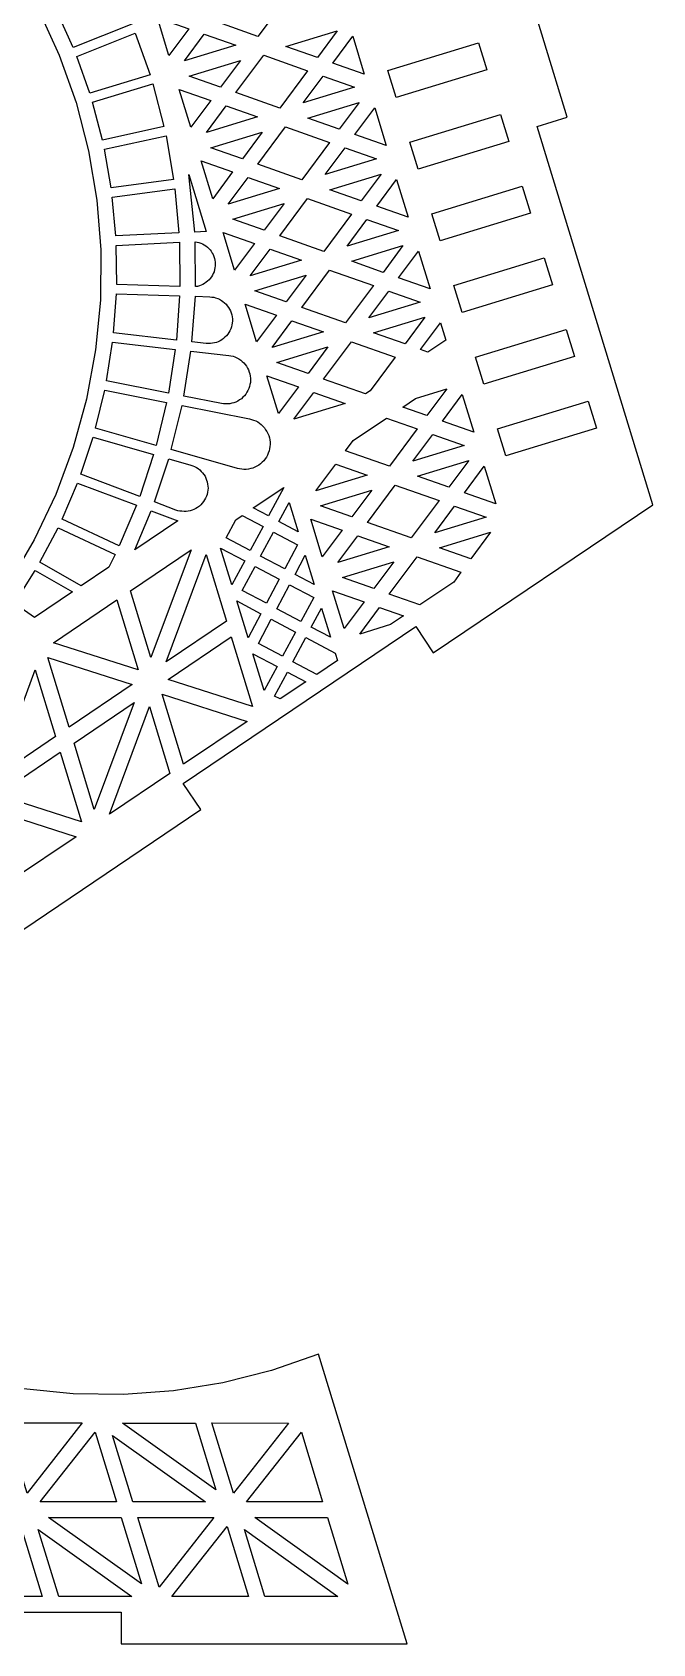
# Model space of a CAD drawing. Extents: x -25 to 325, y -35 to 236.
# Drawn here: x 256.9 to 319.8, y -35 to 128.5 of the extents above; entities that cross this region are included whole.
import ezdxf

# ---------------------------------------------------------------- set-up
doc = ezdxf.new("R2010")
doc.units = 0

msp = doc.modelspace()

# ---------------------------------------------------------------- linework, layer by layer
at = {"layer": '1', "linetype": 'CONTINUOUS'}
for points in [[(259.436, 130.551, 0), (265.17, 133.412, 0), (267.01, 129.311, 0), (261.06, 126.948, 0), (259.436, 130.551, 0)], [(278.153, 133.428, 0), (282.605, 131.862, 0), (279.79, 128.073, 0), (275.337, 129.64, 0), (278.153, 133.428, 0)], [(270.758, 126.148, 0), (269.589, 129.974, 0), (272.774, 128.856, 0), (270.758, 126.148, 0)], [(261.418, 126.053, 0), (267.348, 128.41, 0), (268.849, 124.184, 0), (262.728, 122.313, 0), (261.418, 126.053, 0)], [(277.534, 127.174, 0), (272.332, 125.584, 0), (274.348, 128.292, 0), (277.534, 127.174, 0)], [(287.833, 128.65, 0), (285.816, 125.942, 0), (282.63, 127.059, 0), (287.833, 128.65, 0)], [(290.576, 124.26, 0), (287.39, 125.377, 0), (289.407, 128.085, 0), (290.576, 124.26, 0)], [(282.012, 120.805, 0), (277.559, 122.372, 0), (280.375, 126.161, 0), (284.827, 124.594, 0), (282.012, 120.805, 0)], [(293.818, 121.863, 0), (292.976, 124.618, 0), (302.157, 127.424, 0), (302.999, 124.67, 0), (293.818, 121.863, 0)], [(278.002, 125.644, 0), (275.986, 122.936, 0), (272.8, 124.054, 0), (278.002, 125.644, 0)], [(263.009, 121.395, 0), (269.129, 123.266, 0), (270.248, 118.924, 0), (264.014, 117.561, 0), (263.009, 121.395, 0)], [(274.996, 121.588, 0), (272.98, 118.88, 0), (271.811, 122.706, 0), (274.996, 121.588, 0)], [(284.385, 121.321, 0), (286.401, 124.029, 0), (289.587, 122.912, 0), (284.385, 121.321, 0)], [(279.756, 119.906, 0), (274.554, 118.316, 0), (276.57, 121.024, 0), (279.756, 119.906, 0)], [(284.852, 119.791, 0), (290.055, 121.382, 0), (288.038, 118.674, 0), (284.852, 119.791, 0)], [(289.612, 118.11, 0), (291.629, 120.817, 0), (292.798, 116.992, 0), (289.612, 118.11, 0)], [(296.04, 114.595, 0), (295.198, 117.35, 0), (304.379, 120.156, 0), (305.221, 117.402, 0), (296.04, 114.595, 0)], [(264.218, 116.62, 0), (270.471, 117.988, 0), (271.24, 113.559, 0), (264.886, 112.725, 0), (264.218, 116.62, 0)], [(278.208, 115.668, 0), (275.022, 116.786, 0), (280.224, 118.376, 0), (278.208, 115.668, 0)], [(279.781, 115.104, 0), (282.597, 118.893, 0), (287.049, 117.326, 0), (284.234, 113.537, 0), (279.781, 115.104, 0)], [(288.623, 116.761, 0), (291.809, 115.644, 0), (286.607, 114.054, 0), (288.623, 116.761, 0)], [(275.202, 111.613, 0), (274.033, 115.438, 0), (277.218, 114.32, 0), (275.202, 111.613, 0)], [(274.543, 108.295, 0), (273.371, 108.229, 0), (272.783, 114.052, 0), (274.543, 108.295, 0)], [(276.776, 111.048, 0), (278.792, 113.756, 0), (281.978, 112.638, 0), (276.776, 111.048, 0)], [(292.277, 114.114, 0), (290.26, 111.406, 0), (287.074, 112.523, 0), (292.277, 114.114, 0)], [(293.851, 113.549, 0), (295.02, 109.724, 0), (291.834, 110.842, 0), (293.851, 113.549, 0)], [(297.42, 110.082, 0), (306.601, 112.888, 0), (307.443, 110.134, 0), (298.263, 107.328, 0), (297.42, 110.082, 0)], [(265.014, 111.76, 0), (271.362, 112.613, 0), (271.762, 108.156, 0), (265.377, 107.835, 0), (265.014, 111.76, 0)], [(289.271, 110.058, 0), (286.456, 106.269, 0), (282.003, 107.836, 0), (284.819, 111.625, 0), (289.271, 110.058, 0)], [(277.244, 109.518, 0), (282.446, 111.108, 0), (280.43, 108.401, 0), (277.244, 109.518, 0)], [(277.424, 104.345, 0), (276.255, 108.17, 0), (279.44, 107.052, 0), (277.424, 104.345, 0)], [(294.031, 108.376, 0), (288.829, 106.786, 0), (290.845, 109.494, 0), (294.031, 108.376, 0)], [(265.423, 106.866, 0), (271.827, 107.193, 0), (271.86, 102.706, 0), (265.462, 102.904, 0), (265.423, 106.866, 0)], [(275.425, 104.591, 0), (275.395, 104.414, 0), (275.333, 104.207, 0), (275.259, 104.038, 0), (275.166, 103.863, 0), (275.073, 103.689, 0), (274.955, 103.527, 0), (274.831, 103.385, 0), (274.683, 103.256, 0), (274.534, 103.126, 0), (274.379, 103.016, 0), (274.2, 102.92, 0), (274.034, 102.848, 0), (273.848, 102.77, 0), (273.657, 102.712, 0), (273.454, 102.692, 0), (273.422, 107.241, 0), (273.618, 107.217, 0), (273.8, 107.168, 0), (273.988, 107.1, 0), (274.176, 107.032, 0), (274.332, 106.934, 0), (274.513, 106.822, 0), (274.655, 106.698, 0), (274.797, 106.574, 0), (274.927, 106.425, 0), (275.056, 106.277, 0), (275.152, 106.097, 0), (275.243, 105.937, 0), (275.321, 105.751, 0), (275.379, 105.56, 0), (275.419, 105.363, 0), (275.452, 105.185, 0), (275.453, 104.976, 0), (275.449, 104.786, 0), (275.425, 104.591, 0)], [(278.998, 103.78, 0), (281.014, 106.488, 0), (284.2, 105.371, 0), (278.998, 103.78, 0)], [(294.499, 106.846, 0), (292.482, 104.138, 0), (289.297, 105.256, 0), (294.499, 106.846, 0)], [(296.073, 106.282, 0), (297.242, 102.456, 0), (294.056, 103.574, 0), (296.073, 106.282, 0)], [(299.642, 102.814, 0), (308.823, 105.621, 0), (309.665, 102.866, 0), (300.485, 100.06, 0), (299.642, 102.814, 0)], [(279.466, 102.25, 0), (284.668, 103.841, 0), (282.652, 101.133, 0), (279.466, 102.25, 0)], [(288.678, 99.001, 0), (284.225, 100.568, 0), (287.041, 104.357, 0), (291.493, 102.79, 0), (288.678, 99.001, 0)], [(265.439, 101.956, 0), (271.842, 101.739, 0), (271.515, 97.268, 0), (265.143, 97.997, 0), (265.439, 101.956, 0)], [(276.935, 98.214, 0), (276.842, 98.039, 0), (276.724, 97.877, 0), (276.587, 97.71, 0), (276.444, 97.562, 0), (276.296, 97.433, 0), (276.128, 97.298, 0), (275.948, 97.201, 0), (275.769, 97.104, 0), (275.583, 97.027, 0), (275.367, 96.981, 0), (275.17, 96.942, 0), (274.967, 96.922, 0), (274.758, 96.921, 0), (274.549, 96.92, 0), (273.098, 97.083, 0), (273.442, 101.705, 0), (274.902, 101.649, 0), (275.097, 101.626, 0), (275.312, 101.608, 0), (275.5, 101.54, 0), (275.707, 101.477, 0), (275.876, 101.404, 0), (276.076, 101.297, 0), (276.238, 101.179, 0), (276.405, 101.042, 0), (276.553, 100.899, 0), (276.682, 100.751, 0), (276.798, 100.577, 0), (276.914, 100.403, 0), (276.992, 100.218, 0), (277.069, 100.032, 0), (277.134, 99.822, 0), (277.173, 99.625, 0), (277.193, 99.422, 0), (277.194, 99.213, 0), (277.176, 98.999, 0), (277.152, 98.803, 0), (277.09, 98.596, 0), (277.022, 98.408, 0), (276.935, 98.214, 0)], [(291.051, 99.518, 0), (293.067, 102.226, 0), (296.253, 101.108, 0), (291.051, 99.518, 0)], [(279.646, 97.077, 0), (278.477, 100.902, 0), (281.662, 99.785, 0), (279.646, 97.077, 0)], [(286.422, 98.103, 0), (281.22, 96.512, 0), (283.236, 99.22, 0), (286.422, 98.103, 0)], [(294.704, 96.87, 0), (291.518, 97.988, 0), (296.721, 99.578, 0), (294.704, 96.87, 0)], [(297.025, 96.053, 0), (296.278, 96.306, 0), (298.295, 99.014, 0), (298.827, 97.273, 0), (297.025, 96.053, 0)], [(302.707, 92.792, 0), (301.865, 95.546, 0), (311.045, 98.353, 0), (311.887, 95.598, 0), (302.707, 92.792, 0)], [(265.037, 97.044, 0), (271.409, 96.315, 0), (270.716, 91.879, 0), (264.433, 93.137, 0), (265.037, 97.044, 0)], [(286.89, 96.573, 0), (284.874, 93.865, 0), (281.688, 94.982, 0), (286.89, 96.573, 0)], [(293.715, 95.522, 0), (291.182, 92.112, 0), (290.712, 91.802, 0), (286.447, 93.3, 0), (289.263, 97.089, 0), (293.715, 95.522, 0)], [(279.018, 92.974, 0), (278.981, 92.753, 0), (278.938, 92.552, 0), (278.857, 92.339, 0), (278.77, 92.145, 0), (278.677, 91.97, 0), (278.546, 91.784, 0), (278.409, 91.616, 0), (278.266, 91.468, 0), (278.104, 91.314, 0), (277.93, 91.198, 0), (277.756, 91.082, 0), (277.557, 90.98, 0), (277.347, 90.915, 0), (277.156, 90.857, 0), (276.94, 90.812, 0), (276.717, 90.786, 0), (276.509, 90.784, 0), (276.3, 90.783, 0), (276.079, 90.821, 0), (272.271, 91.58, 0), (272.992, 96.13, 0), (276.847, 95.698, 0), (277.048, 95.655, 0), (277.269, 95.618, 0), (277.457, 95.55, 0), (277.651, 95.463, 0), (277.851, 95.357, 0), (278.037, 95.225, 0), (278.199, 95.107, 0), (278.353, 94.945, 0), (278.488, 94.778, 0), (278.623, 94.61, 0), (278.719, 94.43, 0), (278.822, 94.231, 0), (278.905, 94.027, 0), (278.964, 93.836, 0), (279.009, 93.619, 0), (279.035, 93.397, 0), (279.036, 93.188, 0), (279.018, 92.974, 0)], [(283.885, 92.517, 0), (281.868, 89.809, 0), (280.699, 93.634, 0), (283.885, 92.517, 0)], [(264.245, 92.18, 0), (270.521, 90.941, 0), (269.47, 86.583, 0), (263.326, 88.344, 0), (264.245, 92.18, 0)], [(285.458, 91.952, 0), (288.644, 90.835, 0), (283.442, 89.244, 0), (285.458, 91.952, 0)], [(298.943, 92.31, 0), (296.926, 89.602, 0), (294.468, 90.461, 0), (295.768, 91.34, 0), (298.943, 92.31, 0)], [(301.686, 87.921, 0), (298.5, 89.038, 0), (300.517, 91.746, 0), (301.686, 87.921, 0)], [(278.932, 89.288, 0), (279.139, 89.225, 0), (279.352, 89.144, 0), (279.566, 89.063, 0), (279.765, 88.957, 0), (279.952, 88.826, 0), (280.119, 88.688, 0), (280.292, 88.532, 0), (280.447, 88.37, 0), (280.568, 88.177, 0), (280.69, 87.985, 0), (280.793, 87.786, 0), (280.876, 87.581, 0), (280.946, 87.352, 0), (280.991, 87.136, 0), (281.017, 86.914, 0), (281.024, 86.686, 0), (281.006, 86.471, 0), (280.975, 86.231, 0), (280.913, 86.024, 0), (280.837, 85.792, 0), (280.75, 85.598, 0), (280.644, 85.398, 0), (280.513, 85.212, 0), (280.382, 85.025, 0), (280.22, 84.871, 0), (280.058, 84.717, 0), (279.871, 84.576, 0), (279.672, 84.474, 0), (279.473, 84.371, 0), (279.269, 84.288, 0), (279.058, 84.223, 0), (278.823, 84.172, 0), (278.601, 84.146, 0), (278.373, 84.139, 0), (278.158, 84.157, 0), (277.919, 84.189, 0), (277.717, 84.232, 0), (271.002, 86.152, 0), (272.102, 90.629, 0), (278.932, 89.288, 0)], [(304.087, 88.278, 0), (313.267, 91.085, 0), (314.109, 88.331, 0), (304.929, 85.524, 0), (304.087, 88.278, 0)], [(288.669, 86.032, 0), (289.436, 87.082, 0), (292.821, 89.351, 0), (295.937, 88.254, 0), (293.122, 84.466, 0), (288.669, 86.032, 0)], [(263.063, 87.427, 0), (269.206, 85.666, 0), (267.809, 81.411, 0), (261.811, 83.656, 0), (263.063, 87.427, 0)], [(300.697, 86.572, 0), (295.495, 84.982, 0), (297.511, 87.69, 0), (300.697, 86.572, 0)], [(273.893, 84.087, 0), (274.041, 83.944, 0), (274.17, 83.795, 0), (274.305, 83.627, 0), (274.421, 83.454, 0), (274.498, 83.268, 0), (274.582, 83.064, 0), (274.64, 82.872, 0), (274.685, 82.656, 0), (274.706, 82.453, 0), (274.726, 82.25, 0), (274.708, 82.036, 0), (274.665, 81.834, 0), (274.628, 81.614, 0), (274.56, 81.426, 0), (274.473, 81.232, 0), (274.38, 81.057, 0), (274.268, 80.876, 0), (274.131, 80.709, 0), (273.988, 80.561, 0), (273.845, 80.412, 0), (273.671, 80.297, 0), (273.497, 80.181, 0), (273.299, 80.078, 0), (273.113, 80.001, 0), (272.903, 79.936, 0), (272.706, 79.897, 0), (272.503, 79.877, 0), (272.294, 79.876, 0), (272.079, 79.894, 0), (271.865, 79.912, 0), (271.663, 79.955, 0), (271.475, 80.023, 0), (269.3, 80.843, 0), (270.745, 85.216, 0), (272.969, 84.578, 0), (273.176, 84.516, 0), (273.364, 84.448, 0), (273.544, 84.336, 0), (273.725, 84.224, 0), (273.893, 84.087, 0)], [(299.148, 82.334, 0), (295.963, 83.452, 0), (301.165, 85.042, 0), (299.148, 82.334, 0)], [(285.664, 81.976, 0), (287.68, 84.684, 0), (290.866, 83.567, 0), (285.664, 81.976, 0)], [(300.722, 81.77, 0), (302.739, 84.478, 0), (303.908, 80.653, 0), (300.722, 81.77, 0)], [(261.478, 82.759, 0), (267.457, 80.509, 0), (265.709, 76.377, 0), (259.938, 79.11, 0), (261.478, 82.759, 0)], [(279.313, 80.244, 0), (282.421, 82.323, 0), (280.861, 79.421, 0), (279.313, 80.244, 0)], [(286.132, 80.446, 0), (291.334, 82.037, 0), (289.318, 79.329, 0), (286.132, 80.446, 0)], [(295.344, 77.198, 0), (290.891, 78.764, 0), (293.707, 82.553, 0), (298.159, 80.986, 0), (295.344, 77.198, 0)], [(281.916, 78.844, 0), (282.952, 80.792, 0), (283.858, 77.827, 0), (281.916, 78.844, 0)], [(297.717, 77.714, 0), (299.733, 80.422, 0), (302.919, 79.304, 0), (297.717, 77.714, 0)], [(271.663, 78.93, 0), (267.313, 75.989, 0), (268.968, 79.946, 0), (271.663, 78.93, 0)], [(279.002, 75.924, 0), (276.561, 77.206, 0), (277.549, 79.035, 0), (278.187, 79.481, 0), (280.31, 78.353, 0), (279.002, 75.924, 0)], [(286.312, 75.273, 0), (285.143, 79.098, 0), (288.329, 77.981, 0), (286.312, 75.273, 0)], [(259.517, 78.228, 0), (265.307, 75.502, 0), (264.674, 74.221, 0), (261.868, 72.317, 0), (257.677, 74.738, 0), (259.517, 78.228, 0)], [(280.057, 75.347, 0), (281.358, 77.795, 0), (283.806, 76.493, 0), (282.499, 74.065, 0), (280.057, 75.347, 0)], [(287.886, 74.708, 0), (289.902, 77.416, 0), (293.088, 76.299, 0), (287.886, 74.708, 0)], [(298.185, 76.184, 0), (303.387, 77.774, 0), (301.37, 75.067, 0), (298.185, 76.184, 0)], [(268.937, 65.067, 0), (266.867, 71.838, 0), (273.006, 75.973, 0), (268.937, 65.067, 0)], [(270.495, 64.623, 0), (274.531, 75.498, 0), (276.596, 68.747, 0), (270.495, 64.623, 0)], [(277.143, 72.428, 0), (276.003, 76.158, 0), (278.451, 74.856, 0), (277.143, 72.428, 0)], [(283.553, 73.488, 0), (284.589, 75.436, 0), (285.495, 72.472, 0), (283.553, 73.488, 0)], [(293.113, 71.496, 0), (295.929, 75.285, 0), (300.381, 73.718, 0), (299.641, 72.718, 0), (296.205, 70.413, 0), (293.113, 71.496, 0)], [(257.201, 73.902, 0), (260.981, 71.732, 0), (257.132, 69.133, 0), (255.086, 70.557, 0), (257.201, 73.902, 0)], [(280.64, 70.569, 0), (278.198, 71.851, 0), (279.499, 74.299, 0), (281.947, 72.997, 0), (280.64, 70.569, 0)], [(288.354, 73.178, 0), (293.556, 74.769, 0), (291.54, 72.061, 0), (288.354, 73.178, 0)], [(284.136, 68.71, 0), (281.694, 69.992, 0), (282.996, 72.439, 0), (285.443, 71.138, 0), (284.136, 68.71, 0)], [(259.048, 66.561, 0), (265.477, 70.911, 0), (267.652, 63.796, 0), (259.048, 66.561, 0)], [(278.781, 67.073, 0), (277.64, 70.802, 0), (280.088, 69.501, 0), (278.781, 67.073, 0)], [(287.365, 71.83, 0), (290.551, 70.713, 0), (288.534, 68.005, 0), (287.365, 71.83, 0)], [(279.835, 66.496, 0), (281.137, 68.943, 0), (283.584, 67.642, 0), (282.277, 65.214, 0), (279.835, 66.496, 0)], [(285.191, 68.133, 0), (286.226, 70.081, 0), (287.133, 67.116, 0), (285.191, 68.133, 0)], [(292.124, 70.148, 0), (294.558, 69.303, 0), (293.226, 68.394, 0), (290.108, 67.44, 0), (292.124, 70.148, 0)], [(270.684, 62.841, 0), (277.081, 67.159, 0), (279.245, 60.083, 0), (270.684, 62.841, 0)], [(283.332, 64.637, 0), (284.633, 67.084, 0), (287.63, 65.491, 0), (287.852, 64.764, 0), (285.754, 63.349, 0), (283.332, 64.637, 0)], [(279.278, 65.447, 0), (281.725, 64.146, 0), (280.418, 61.717, 0), (279.278, 65.447, 0)], [(257.195, 63.798, 0), (259.259, 57.047, 0), (253.158, 52.923, 0), (257.195, 63.798, 0)], [(258.485, 65.05, 0), (267.039, 62.312, 0), (260.643, 57.993, 0), (258.485, 65.05, 0)], [(282.774, 63.588, 0), (284.628, 62.586, 0), (282.041, 60.854, 0), (281.473, 61.14, 0), (282.774, 63.588, 0)], [(261.134, 56.386, 0), (267.235, 60.51, 0), (263.192, 49.654, 0), (261.134, 56.386, 0)], [(272.247, 54.242, 0), (270.077, 61.337, 0), (278.682, 58.572, 0), (272.247, 54.242, 0)], [(264.724, 49.16, 0), (268.787, 60.085, 0), (270.863, 53.296, 0), (264.724, 49.16, 0)], [(253.347, 51.141, 0), (259.744, 55.459, 0), (261.908, 48.383, 0), (253.347, 51.141, 0)], [(252.74, 49.637, 0), (261.345, 46.872, 0), (254.91, 42.542, 0), (252.74, 49.637, 0)], [(256.376, -19.704, 0), (254.201, -12.589, 0), (261.964, -12.6, 0), (256.376, -19.704, 0)], [(273.446, -12.603, 0), (275.516, -19.373, 0), (266.044, -12.607, 0), (273.446, -12.603, 0)], [(282.879, -12.605, 0), (277.292, -19.709, 0), (275.117, -12.594, 0), (282.879, -12.605, 0)], [(257.714, -20.591, 0), (263.275, -13.537, 0), (265.433, -20.595, 0), (257.714, -20.591, 0)], [(274.473, -20.612, 0), (267.109, -20.605, 0), (265.045, -13.854, 0), (274.473, -20.612, 0)], [(286.348, -20.6, 0), (278.63, -20.596, 0), (284.19, -13.542, 0), (286.348, -20.6, 0)], [(267.982, -28.934, 0), (258.56, -22.194, 0), (265.924, -22.201, 0), (267.982, -28.934, 0)], [(275.313, -22.196, 0), (269.758, -29.269, 0), (267.594, -22.193, 0), (275.313, -22.196, 0)], [(288.898, -28.939, 0), (279.475, -22.199, 0), (286.839, -22.206, 0), (288.898, -28.939, 0)], [(257.91, -30.193, 0), (250.154, -30.202, 0), (255.741, -23.098, 0), (257.91, -30.193, 0)], [(266.989, -30.199, 0), (259.587, -30.204, 0), (257.511, -23.414, 0), (266.989, -30.199, 0)], [(276.656, -23.103, 0), (278.826, -30.199, 0), (271.069, -30.207, 0), (276.656, -23.103, 0)], [(287.904, -30.205, 0), (280.502, -30.209, 0), (278.426, -23.419, 0), (287.904, -30.205, 0)]]:
    msp.add_polyline3d(points, dxfattribs=at)
at = {"layer": '2', "linetype": 'CONTINUOUS'}
for points in [[(251.107, 34.185, 0), (274.01, 49.636, 0), (272.217, 52.287, 0), (295.796, 68.196, 0), (297.57, 65.539, 0), (319.83, 80.564, 0), (308.094, 118.95, 0), (311.154, 119.885, 0), (306.476, 135.186, 0)], [(257.544, 130.788, 0), (259.643, 126.18, 0), (261.339, 121.386, 0), (262.614, 116.464, 0), (263.45, 111.47, 0), (263.848, 106.406, 0), (263.816, 101.313, 0), (263.329, 96.271, 0), (262.413, 91.264, 0), (261.063, 86.376, 0), (259.298, 81.612, 0), (257.108, 77.01, 0), (254.556, 72.633, 0)], [(237.904, -31.793, 0), (265.93, -31.799, 0), (265.926, -35, 0), (294.933, -34.999, 0), (285.946, -5.602, 0), (281.146, -7.279, 0), (276.231, -8.51, 0), (271.213, -9.333, 0), (266.142, -9.712, 0), (261.063, -9.654, 0), (256.015, -9.148, 0)]]:
    msp.add_polyline3d(points, dxfattribs=at)

doc.saveas('drawing.dxf')
